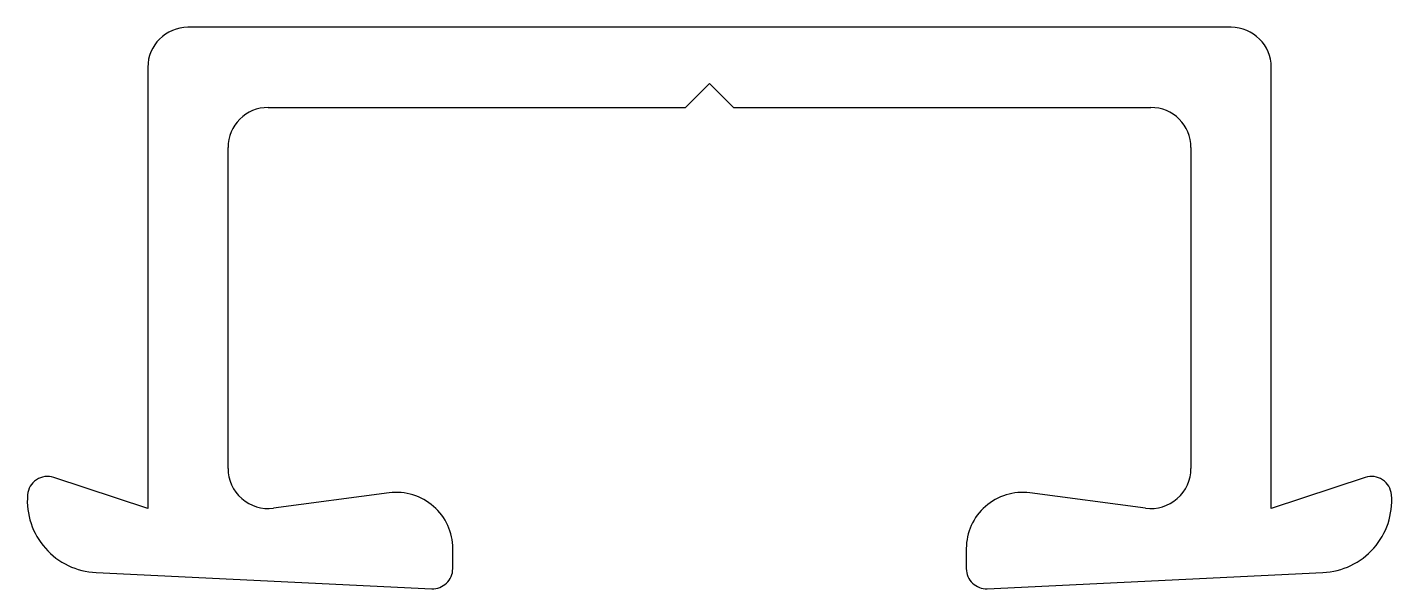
# Model space of a CAD drawing. Extents: x 24.4 to 41.5, y 103.3 to 110.3.
import ezdxf

# ---------------------------------------------------------------- set-up
doc = ezdxf.new("R2010")
doc.units = 0
doc.layers.get('0').update_dxf_attribs({"linetype": 'CONTINUOUS'})

msp = doc.modelspace()

# ---------------------------------------------------------------- linework, layer by layer
for p, q in [((39.45, 110.317), (26.45, 110.317)), ((25.95, 109.817), (25.95, 104.317)), ((39.95, 104.317), (39.95, 109.817)), ((32.65, 109.317), (32.95, 109.617)), ((32.95, 109.617), (33.25, 109.317)), ((27.45, 109.317), (32.65, 109.317)), ((33.25, 109.317), (38.45, 109.317)), ((26.95, 104.817), (26.95, 108.817)), ((38.95, 108.817), (38.95, 104.817)), ((25.95, 104.317), (24.778, 104.704)), ((41.121, 104.704), (39.95, 104.317)), ((28.958, 104.511), (27.515, 104.321)), ((38.384, 104.321), (36.941, 104.511)), ((29.75, 103.567), (29.75, 103.817)), ((36.15, 103.817), (36.15, 103.567)), ((25.305, 103.518), (29.488, 103.317)), ((36.412, 103.317), (40.595, 103.518))]:
    msp.add_line(p, q)
for centre, radius, start, end in [((26.45, 109.817), 0.5, 90, 180), ((39.45, 109.817), 0.5, 0, 90), ((27.45, 108.817), 0.5, 90, 180), ((38.45, 108.817), 0.5, 0, 90), ((27.45, 104.817), 0.5, 180, 277.4887), ((38.45, 104.817), 0.5, 262.5113, 360), ((24.7, 104.467), 0.25, 71.7036, 175.5883), ((41.2, 104.467), 0.25, 4.4117, 108.2964), ((25.348, 104.417), 0.9, 175.5883, 267.2525), ((29.05, 103.817), 0.7, 0, 97.4887), ((36.85, 103.817), 0.7, 82.5113, 180), ((40.552, 104.417), 0.9, 272.7475, 4.4117), ((29.5, 103.567), 0.25, 267.2525, 0), ((36.4, 103.567), 0.25, 180, 272.7475)]:
    msp.add_arc(centre, radius, start, end)

doc.saveas('drawing.dxf')
